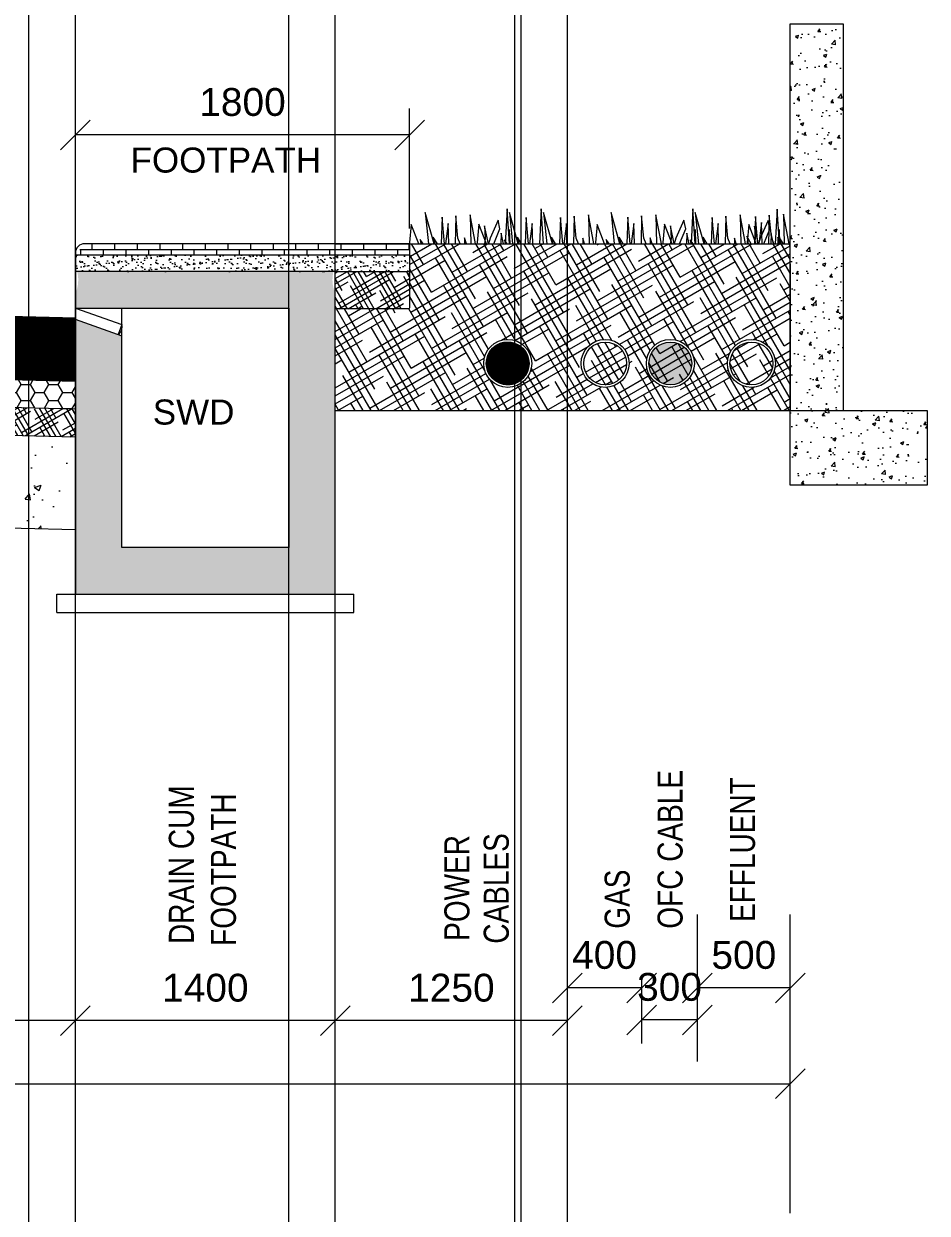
# Model space of a CAD drawing. Header units: inches. Extents: x 1863003 to 1881330, y 133141 to 515800.
# Drawn here: x 1875615 to 1880480, y 361927 to 368335 of the extents above; entities that cross this region are included whole.
import ezdxf

# ---------------------------------------------------------------- set-up
doc = ezdxf.new("R2010")
doc.units = ezdxf.units.IN
doc.header["$MEASUREMENT"] = 0
doc.layers.get('0').update_dxf_attribs({"color": 4, "linetype": 'ELEC_LINE', "lineweight": 13})
doc.layers.get('Defpoints').update_dxf_attribs({"lineweight": 13})
for name, color, linetype, lineweight in [('DIM', 7, 'Continuous', 13), ('DIMEN', 7, 'Continuous', 13), ('HATCH', 252, 'Continuous', 13)]:
    doc.layers.add(name, color=color, linetype=linetype, lineweight=lineweight)
doc.styles.add('ARIAL', font='arial.ttf')
doc.styles.get("Standard").update_dxf_attribs({"font": 'romans.shx'})
doc.linetypes.add('ELEC_LINE', pattern='A,12.7,-5.08,["EL",Standard,S=2.54,R=0,X=-2.54,Y=-1.27],-5.08', length=22.86)
doc.dimstyles.get("Standard").update_dxf_attribs({"dimtxt": 180, "dimasz": 160, "dimexe": 50, "dimexo": 50, "dimgap": 100, "dimtad": 1, "dimdec": 0, "dimzin": 0, "dimdsep": 46, "dimtxsty": 'ARIAL', "dimcen": 0.09, "dimclrd": 256, "dimclre": 256, "dimclrt": 256, "dimadec": 0, "dimazin": 0, "dimtm": 1e-09, "dimtfac": 1, "dimtdec": 0, "dimtofl": 0, "dimtmove": 0, "dimatfit": 3, "dimfxl": 0, "dimtolj": 1, "dimtzin": 0, "dimlwd": 9, "dimlwe": -1, "dimarcsym": 0})

# ---------------------------------------------------------------- blocks, each defined once
blk = doc.blocks.new('_Oblique')
at = {"color": 0, "linetype": 'ByBlock', "lineweight": -2}
blk.add_line((-0.5, -0.5), (0.5, 0.5), dxfattribs=at)
blk = doc.blocks.new('*D96')
at = {"layer": 'Defpoints', "color": 0, "ltscale": 0.02}
for p in [(1878942.303417261, 362968.5842568686), (1878942.303417261, 362791.9471490924), (1879242.303417261, 362791.9471490924)]:
    blk.add_point(p, dxfattribs=at)
at = {"layer": 'DIMEN', "ltscale": 0.02}
for p, q in [((1878942.303417261, 362841.9471490924), (1878942.303417261, 363018.5842568686)), ((1879242.303417261, 362841.9471490924), (1879242.303417261, 363018.5842568686))]:
    blk.add_line(p, q, dxfattribs=at)
at = {"layer": 'DIMEN', "lineweight": 9, "ltscale": 0.02}
blk.add_line((1879242.303417261, 362968.5842568686), (1878942.303417261, 362968.5842568686), dxfattribs=at)
at = {"layer": 'DIMEN', "lineweight": 9, "ltscale": 0.02, "xscale": 160, "yscale": 160, "zscale": 160, "rotation": 180}
blk.add_blockref('_Oblique', (1878942.303417261, 362968.5842568686), dxfattribs=at)
at = {"layer": 'DIMEN', "lineweight": 9, "ltscale": 0.02, "xscale": 160, "yscale": 160, "zscale": 160}
blk.add_blockref('_Oblique', (1879242.303417261, 362968.5842568686), dxfattribs=at)
at = {"layer": 'DIMEN', "ltscale": 0.02, "insert": (1879092.303417261, 363145.2213646449), "char_height": 150, "attachment_point": 5, "style": 'ARIAL'}
blk.add_mtext('\\A1;300', dxfattribs=at)
blk = doc.blocks.new('*D97')
at = {"layer": 'Defpoints', "color": 0, "ltscale": 0.02}
for p in [(1875892.303417261, 362964.2815070453), (1875892.303417261, 362964.2815070453), (1877292.303417261, 362964.2815070453)]:
    blk.add_point(p, dxfattribs=at)
at = {"layer": 'DIMEN', "lineweight": 9, "ltscale": 0.02}
blk.add_line((1877292.303417261, 362964.2815070453), (1875892.303417261, 362964.2815070453), dxfattribs=at)
at = {"layer": 'DIMEN', "lineweight": 9, "ltscale": 0.02, "xscale": 160, "yscale": 160, "zscale": 160, "rotation": 180}
blk.add_blockref('_Oblique', (1875892.303417261, 362964.2815070453), dxfattribs=at)
at = {"layer": 'DIMEN', "lineweight": 9, "ltscale": 0.02, "xscale": 160, "yscale": 160, "zscale": 160}
blk.add_blockref('_Oblique', (1877292.303417261, 362964.2815070453), dxfattribs=at)
at = {"layer": 'DIMEN', "ltscale": 0.02, "insert": (1876592.303417261, 363140.8674552035), "char_height": 150, "attachment_point": 5, "style": 'ARIAL'}
blk.add_mtext('\\A1;1400', dxfattribs=at)
blk = doc.blocks.new('*D98')
at = {"layer": 'Defpoints', "color": 0, "ltscale": 0.02}
for p in [(1868892.303417261, 362964.2815070453), (1868892.303417261, 362964.2815070453), (1875892.303417261, 362964.2815070453)]:
    blk.add_point(p, dxfattribs=at)
at = {"layer": 'DIMEN', "lineweight": 9, "ltscale": 0.02}
blk.add_line((1875892.303417261, 362964.2815070453), (1868892.303417261, 362964.2815070453), dxfattribs=at)
at = {"layer": 'DIMEN', "lineweight": 9, "ltscale": 0.02, "xscale": 160, "yscale": 160, "zscale": 160, "rotation": 180}
blk.add_blockref('_Oblique', (1868892.303417261, 362964.2815070453), dxfattribs=at)
at = {"layer": 'DIMEN', "lineweight": 9, "ltscale": 0.02, "xscale": 160, "yscale": 160, "zscale": 160}
blk.add_blockref('_Oblique', (1875892.303417261, 362964.2815070453), dxfattribs=at)
at = {"layer": 'DIMEN', "ltscale": 0.02, "insert": (1872392.303417261, 363140.8674552035), "char_height": 150, "attachment_point": 5, "style": 'ARIAL'}
blk.add_mtext('\\A1;7000', dxfattribs=at)
blk = doc.blocks.new('*D100')
at = {"layer": 'Defpoints', "color": 0, "ltscale": 0.02}
for p in [(1879742.303417261, 362624.0019164341), (1863742.303417261, 362446.3927759157), (1879742.303417261, 362446.3927759157)]:
    blk.add_point(p, dxfattribs=at)
at = {"layer": 'DIMEN', "ltscale": 0.02}
for p, q in [((1863742.303417261, 362496.3927759157), (1863742.303417261, 362674.0019164341)), ((1879742.303417261, 362496.3927759157), (1879742.303417261, 362674.0019164341))]:
    blk.add_line(p, q, dxfattribs=at)
at = {"layer": 'DIMEN', "lineweight": 9, "ltscale": 0.02}
blk.add_line((1863742.303417261, 362624.0019164341), (1879742.303417261, 362624.0019164341), dxfattribs=at)
at = {"layer": 'DIMEN', "lineweight": 9, "ltscale": 0.02, "xscale": 160, "yscale": 160, "zscale": 160, "rotation": 180}
blk.add_blockref('_Oblique', (1863742.303417261, 362624.0019164341), dxfattribs=at)
at = {"layer": 'DIMEN', "lineweight": 9, "ltscale": 0.02, "xscale": 160, "yscale": 160, "zscale": 160}
blk.add_blockref('_Oblique', (1879742.303417261, 362624.0019164341), dxfattribs=at)
at = {"layer": 'DIMEN', "ltscale": 0.02, "insert": (1872392.303417261, 362801.6110569525), "char_height": 150, "attachment_point": 5, "style": 'ARIAL'}
blk.add_mtext('\\A1;16000 ROW', dxfattribs=at)
blk = doc.blocks.new('*D102')
at = {"layer": 'Defpoints', "color": 0, "ltscale": 0.02}
for p in [(1878542.303417261, 363140.8674552035), (1878542.303417261, 362964.2815070453), (1878942.303417261, 362964.2815070453)]:
    blk.add_point(p, dxfattribs=at)
at = {"layer": 'DIMEN', "ltscale": 0.02}
for p, q in [((1878542.303417261, 363014.2815070453), (1878542.303417261, 363190.8674552035)), ((1878942.303417261, 363014.2815070453), (1878942.303417261, 363190.8674552035))]:
    blk.add_line(p, q, dxfattribs=at)
at = {"layer": 'DIMEN', "lineweight": 9, "ltscale": 0.02}
blk.add_line((1878942.303417261, 363140.8674552035), (1878542.303417261, 363140.8674552035), dxfattribs=at)
at = {"layer": 'DIMEN', "lineweight": 9, "ltscale": 0.02, "xscale": 160, "yscale": 160, "zscale": 160, "rotation": 180}
blk.add_blockref('_Oblique', (1878542.303417261, 363140.8674552035), dxfattribs=at)
at = {"layer": 'DIMEN', "lineweight": 9, "ltscale": 0.02, "xscale": 160, "yscale": 160, "zscale": 160}
blk.add_blockref('_Oblique', (1878942.303417261, 363140.8674552035), dxfattribs=at)
at = {"layer": 'DIMEN', "ltscale": 0.02, "insert": (1878742.303417261, 363317.4534033617), "char_height": 150, "attachment_point": 5, "style": 'ARIAL'}
blk.add_mtext('\\A1;400', dxfattribs=at)
blk = doc.blocks.new('*D103')
at = {"layer": 'Defpoints', "color": 0, "ltscale": 0.02}
for p in [(1877292.303417261, 362964.2815070453), (1877292.303417261, 362964.2815070453), (1878542.303417261, 362964.2815070453)]:
    blk.add_point(p, dxfattribs=at)
at = {"layer": 'DIMEN', "lineweight": 9, "ltscale": 0.02}
blk.add_line((1878542.303417261, 362964.2815070453), (1877292.303417261, 362964.2815070453), dxfattribs=at)
at = {"layer": 'DIMEN', "lineweight": 9, "ltscale": 0.02, "xscale": 160, "yscale": 160, "zscale": 160, "rotation": 180}
blk.add_blockref('_Oblique', (1877292.303417261, 362964.2815070453), dxfattribs=at)
at = {"layer": 'DIMEN', "lineweight": 9, "ltscale": 0.02, "xscale": 160, "yscale": 160, "zscale": 160}
blk.add_blockref('_Oblique', (1878542.303417261, 362964.2815070453), dxfattribs=at)
at = {"layer": 'DIMEN', "ltscale": 0.02, "insert": (1877917.303417261, 363140.8674552035), "char_height": 150, "attachment_point": 5, "style": 'ARIAL'}
blk.add_mtext('\\A1;1250', dxfattribs=at)
blk = doc.blocks.new('*D101')
at = {"layer": 'Defpoints', "color": 0, "ltscale": 0.02}
for p in [(1879242.303417261, 363140.8674552035), (1879242.303417261, 362964.2815070453), (1879742.303417261, 362964.2815070453)]:
    blk.add_point(p, dxfattribs=at)
at = {"layer": 'DIMEN', "ltscale": 0.02}
for p, q in [((1879242.303417261, 363014.2815070453), (1879242.303417261, 363190.8674552035)), ((1879742.303417261, 363014.2815070453), (1879742.303417261, 363190.8674552035))]:
    blk.add_line(p, q, dxfattribs=at)
at = {"layer": 'DIMEN', "lineweight": 9, "ltscale": 0.02}
blk.add_line((1879742.303417261, 363140.8674552035), (1879242.303417261, 363140.8674552035), dxfattribs=at)
at = {"layer": 'DIMEN', "lineweight": 9, "ltscale": 0.02, "xscale": 160, "yscale": 160, "zscale": 160, "rotation": 180}
blk.add_blockref('_Oblique', (1879242.303417261, 363140.8674552035), dxfattribs=at)
at = {"layer": 'DIMEN', "lineweight": 9, "ltscale": 0.02, "xscale": 160, "yscale": 160, "zscale": 160}
blk.add_blockref('_Oblique', (1879742.303417261, 363140.8674552035), dxfattribs=at)
at = {"layer": 'DIMEN', "ltscale": 0.02, "insert": (1879492.303417261, 363317.4534033617), "char_height": 150, "attachment_point": 5, "style": 'ARIAL'}
blk.add_mtext('\\A1;500', dxfattribs=at)
blk = doc.blocks.new('*D304')
at = {"layer": 'Defpoints', "color": 0, "ltscale": 0.02}
for p in [(1875892.303417261, 367735.8422981751), (1875892.303417261, 367635.1926820144), (1877692.303417261, 367635.1926820144)]:
    blk.add_point(p, dxfattribs=at)
at = {"layer": 'DIMEN', "ltscale": 0.02}
for p, q in [((1875892.303417261, 367685.1926820144), (1875892.303417261, 367785.8422981751)), ((1877692.303417261, 367685.1926820144), (1877692.303417261, 367785.8422981751))]:
    blk.add_line(p, q, dxfattribs=at)
at = {"layer": 'DIMEN', "lineweight": 9, "ltscale": 0.02}
blk.add_line((1877692.303417261, 367735.8422981751), (1875892.303417261, 367735.8422981751), dxfattribs=at)
at = {"layer": 'DIMEN', "lineweight": 9, "ltscale": 0.02, "xscale": 160, "yscale": 160, "zscale": 160, "rotation": 180}
blk.add_blockref('_Oblique', (1875892.303417261, 367735.8422981751), dxfattribs=at)
at = {"layer": 'DIMEN', "lineweight": 9, "ltscale": 0.02, "xscale": 160, "yscale": 160, "zscale": 160}
blk.add_blockref('_Oblique', (1877692.303417261, 367735.8422981751), dxfattribs=at)
at = {"layer": 'DIMEN', "ltscale": 0.02, "insert": (1876792.303417261, 367912.4282463333), "char_height": 150, "attachment_point": 5, "style": 'ARIAL'}
blk.add_mtext('\\A1;1800', dxfattribs=at)

msp = doc.modelspace()

# ---------------------------------------------------------------- hatches: boundary and pattern name
at = {"layer": 'DIM', "linetype": 'Continuous'}
h = msp.add_hatch(dxfattribs=at)
h.set_pattern_fill('AR-CONC')
h.set_pattern_definition([(49.99999999999999, (250, -145279.3910128167), (182.184668996004, -15.93908553890309), [19.05, -209.55]), (355, (250, -145279.3910128167), (-35.24342142496934, 191.0568452390351), [15.24, -167.64058417]), (100.4514447, (265.1820070000831, -145280.7192663167), (146.9412470903533, 175.1177519121951), [16.19000879999999, -178.0902445999999]), (46.18420000000001, (250, -145228.5910128167), (271.0790408921299, -42.04232793272715), [28.575, -314.325]), (96.63555760999992, (272.5899000000209, -145232.0945128167), (237.404134051503, 247.4261245977215), [24.28502314, -267.13560816]), (351.1841511700001, (250, -145228.5910128167), (237.404134064977, 247.4261245855326), [22.85996707, -251.45973192]), (21, (275.3999999999069, -145241.2910128167), (151.6143912691325, -102.2651981870876), [19.05, -209.55]), (326.0000000000001, (275.3999999999069, -145241.2910128167), (61.80202834764707, 184.1879661223193), [15.24, -167.64]), (71.45144499999999, (288.0345326000825, -145249.8131127167), (213.4164192787161, 81.92276888590524), [16.1900088, -178.0899376]), (37.50000000000001, (250, -145279.3910128167), (3.088603250591817, 84.55503887315311), [0, -165.608, 0, -170.18, 0, -168.275]), (7.499999999999999, (250, -145279.3910128167), (66.81966251030575, 100.1805748181195), [0, -97.02799999999999, 0, -161.798, 0, -64.135]), (327.5, (193.3580000000075, -145279.3910128167), (135.5905951668714, -5.728743992673444), [0, -63.5, 0, -198.12, 0, -262.89]), (317.5, (167.9580000001006, -145279.3910128167), (148.129181386018, 25.42649103333303), [0, -82.55, 0, -131.572, 0, -186.69])])
h.paths.add_polyline_path([(1880026.77256499, 368334.7524869748), (1879742.303417261, 368334.7524869748), (1879742.303417261, 367206.0195698185), (1879748.777303586, 367276.3298823889), (1879742.303417261, 367054.2701306202), (1879742.303417261, 366250.7644806104), (1880026.77256499, 366250.7644806104)])
h.paths.add_polyline_path([(1880479.828695668, 366250.7644806104), (1879742.303417261, 366250.7644806104), (1879742.303417261, 365848.3422849295), (1880479.828695668, 365848.3422849295)])
h = msp.add_hatch(dxfattribs=at)
h.set_pattern_fill('AR-BRSTD', scale=0.6)
h.set_pattern_definition([(0, (0, -145171.7805310438), (0, 40.64508), []), (90, (0, -145171.7805310438), (-60.95999999999999, 40.64508), [40.64508, -40.64508])])
h.paths.add_polyline_path([(1875892.303417261, 367089.8570163178), (1875942.303417261, 367149.8570163178), (1877692.303417261, 367149.8570163178), (1877692.303417261, 367089.8570163178)])
at = {"layer": 'DIM', "linetype": 'Continuous', "ltscale": 0.02}
h = msp.add_hatch(dxfattribs=at)
h.set_pattern_fill('HOUND', color=31, scale=600, angle=30, style=0)
h.set_pattern_definition([(29.99999999999999, (0, 150), (111.1538105676658, 107.4759526419164), [600, -300]), (120, (0, 150), (42.52404735808353, -148.6538105676658), [599.9999999999998, -299.9999999999999])])
h.paths.add_polyline_path([(1879742.303417261, 367149.8570163178), (1879571.63528039, 367149.8570163178), (1879571.075104623, 367147.8224806307), (1879570.639627439, 367149.8570163178), (1879117.999506459, 367149.8570163178), (1879117.782690672, 367149.0695501616), (1879117.614139416, 367149.8570163178), (1878301.19825132, 367149.8570163178), (1878300.981435532, 367149.0695501616), (1878300.812884276, 367149.8570163178), (1877692.303417261, 367149.8570163178), (1877692.303417261, 367007.4674980907), (1877692.303417261, 366808.4489302151, -0.4142135623730951), (1877682.303417261, 366798.4489302151), (1877292.303417261, 366798.4489302151), (1877292.303417261, 366250.7644806104), (1879742.303417261, 366250.7644806104)])
h.paths.add_polyline_path([(1878874.481868698, 366505.1601970049, -1), (1878616.041075208, 366505.1601970049, -1)], flags=16)
h.paths.add_polyline_path([(1878860.477804781, 366505.1601970049, -1), (1878630.045139126, 366505.1601970049, -1)], flags=0)
h.paths.add_polyline_path([(1878349.701728738, 366505.1601970049, -1), (1878091.260935248, 366505.1601970049, -1)], flags=16)
h.paths.add_polyline_path([(1878335.697664821, 366505.1601970049, -1), (1878105.264999165, 366505.1601970049, -1)], flags=0)
h.paths.add_polyline_path([(1879225.815088926, 366505.1601970049, -1), (1878967.374295436, 366505.1601970049, -1)], flags=16)
h.paths.add_polyline_path([(1879211.811025009, 366505.1601970049, -1), (1878981.378359353, 366505.1601970049, -1)], flags=0)
h.paths.add_polyline_path([(1879662.209458101, 366505.1601970049, -1), (1879403.768664612, 366505.1601970049, -1)], flags=16)
h.paths.add_polyline_path([(1879648.205394184, 366505.1601970049, -1), (1879417.772728529, 366505.1601970049, -1)], flags=0)
at = {"layer": 'DIM', "linetype": 'Continuous'}
h = msp.add_hatch(dxfattribs=at)
h.set_pattern_fill('AR-SAND')
h.set_pattern_definition([(37.50000000000001, (0, -145171.7805310438), (-1.600031295984046, 48.94132373293424), [0, -38.608, 0, -43.18, 0, -41.275]), (7.499999999999999, (0, -145171.7805310438), (44.95232831380027, 71.68251005683543), [0, -20.828, 0, -34.798, 0, -13.335]), (327.5, (-31.24200000008568, -145171.7805310438), (79.0992370241458, 0.1437184678545762), [0, -12.7, 0, -45.72, 0, -59.69]), (317.5, (-31.24200000008568, -145171.7805310438), (76.35564524722972, 22.29293232572163), [0, -6.35, 0, -29.972, 0, -34.29])])
h.paths.add_polyline_path([(1875892.303417261, 366999.8570163178), (1875892.303417261, 367089.8570163178), (1877692.303417261, 367089.8570163178), (1877692.303417261, 366999.8570163178)])
h = msp.add_hatch(dxfattribs=at)
h.set_pattern_fill('AR-CONC', scale=10)
h.set_pattern_definition([(49.99999999999999, (0, -145429.3910128167), (71.72601826007535, -6.275213498259511), [7.5, -82.5]), (355, (0, -145429.3910128167), (-13.8751333613, 75.21921337000119), [6, -66]), (100.45144446, (5.9771681, -145429.9139472167), (57.8508846727112, 68.94399909686294), [6.374019199999995, -70.11421119999993]), (46.18420000000001, (0, -145409.3910128167), (106.7241330671572, -16.55192807930765), [11.25, -123.75]), (96.63563549, (8.8936745, -145410.7703435167), (93.46619456742283, 97.41186007745505), [9.5610342, -105.171376]), (351.1841639899999, (0, -145409.3910128167), (93.46619450547732, 97.41186002699902), [9, -99.0000001]), (21, (10, -145414.3910128167), (59.69070521184616, -40.26188906653388), [7.5, -82.5]), (326.0000000000001, (10, -145414.3910128167), (24.33153319215817, 72.5150045046853), [6, -66]), (71.45144474, (14.9742254, -145417.7461702167), (84.02223767299711, 32.25311528063538), [6.374019000000001, -70.1142112]), (37.50000000000001, (0, -145429.3910128167), (1.215985531729067, 33.28938538313115), [0, -65.19999999999999, 0, -67, 0, -66.25]), (7.499999999999999, (0, -145429.3910128167), (26.30695374421486, 39.44117118823603), [0, -38.2, 0, -63.7, 0, -25.25]), (327.5, (-22.3, -145429.3910128167), (53.3822436172409, -2.255487173437976), [0, -25, 0, -78, 0, -103.5]), (317.5, (-32.3, -145429.3910128167), (58.31861693423862, 10.01049823323177), [0, -32.5, 0, -51.8, 0, -73.5])])
edge = h.paths.add_edge_path()
edge.add_line((1876142.303417261, 366654.0105598141), (1875892.303417261, 366742.246534545))
edge.add_line((1875892.303417261, 366742.246534545), (1875892.303417261, 365262.7084821625))
edge.add_line((1875892.303417261, 365262.7084821625), (1877292.303417261, 365262.7084821625))
edge.add_line((1877292.303417261, 365262.7084821625), (1877292.303417261, 366882.246534545))
edge.add_arc((1877459.64968594, 366955.7057642669), 182.7594924270713, 166.0201188885562, 203.6998144573978, ccw=False)
edge.add_line((1877282.303417261, 366999.8570163178), (1875902.303417261, 366999.8570163178))
edge.add_arc((1875724.957148584, 366955.705764266), 182.7594924245774, -23.699814457440596, 13.979881111921088, ccw=False)
edge.add_line((1875892.303417261, 366882.246534545), (1875892.303417261, 366802.3205778693))
edge.add_line((1875892.303417261, 366802.3205778693), (1877042.303417261, 366802.3205778693))
edge.add_line((1877042.303417261, 366802.3205778693), (1877042.303417261, 365512.7084821625))
edge.add_line((1877042.303417261, 365512.7084821625), (1876142.303417261, 365512.7084821625))
edge.add_line((1876142.303417261, 365512.7084821625), (1876142.303417261, 366654.0105598141))
edge = h.paths.add_edge_path()
edge.add_line((1868892.303417261, 366742.246534545), (1868642.303417261, 366654.0105598141))
edge.add_line((1868642.303417261, 366654.0105598141), (1868642.303417261, 365512.7084821625))
edge.add_line((1868642.303417261, 365512.7084821625), (1867742.303417261, 365512.7084821625))
edge.add_line((1867742.303417261, 365512.7084821625), (1867742.303417261, 366802.3205778693))
edge.add_line((1867742.303417261, 366802.3205778693), (1868892.303417261, 366802.3205778693))
edge.add_line((1868892.303417261, 366802.3205778693), (1868892.303417261, 366882.246534545))
edge.add_arc((1869099.940649027, 366972.394827618), 226.3623969641322, 164.0402062105401, 203.4686763534831, ccw=False)
edge.add_line((1868882.303417261, 367034.6360527721), (1867502.303417261, 367034.6360527721))
edge.add_arc((1867284.666185495, 366972.394827618), 226.3623969641368, -23.46867635348309, 15.959793789459923, ccw=False)
edge.add_line((1867492.303417261, 366882.246534545), (1867492.303417261, 365262.7084821625))
edge.add_line((1867492.303417261, 365262.7084821625), (1868892.303417261, 365262.7084821625))
edge.add_line((1868892.303417261, 365262.7084821625), (1868892.303417261, 366742.246534545))
at = {"layer": 'DIM', "linetype": 'Continuous', "ltscale": 0.02}
h = msp.add_hatch(dxfattribs=at)
h.set_pattern_fill('HOUND', color=130, scale=400, angle=30, style=0)
h.set_pattern_definition([(29.99999999999999, (0, -145171.7805310438), (74.10254037844388, 71.65063509461096), [400, -200]), (120, (0, -145171.7805310438), (28.34936490538902, -99.10254037844388), [399.9999999999995, -199.9999999999998])])
h.paths.add_polyline_path([(1877292.303417261, 366799.8570163179), (1877292.303417261, 366999.8570163178), (1877692.303417261, 366999.8570163178), (1877692.303417261, 366971.0198860472), (1877692.303417261, 366799.8570163178)])
at = {"layer": 'DIM', "linetype": 'Continuous'}
h = msp.add_hatch(dxfattribs=at)
h.set_pattern_fill('ANSI31')
h.set_pattern_definition([(45, (0, 150), (-0.08838834764831845, 0.08838834764831845), [])])
h.paths.add_polyline_path([(1878105.264999165, 366505.1601970049, 1), (1878335.697664821, 366505.1601970049, 1)])
h = msp.add_hatch(color=7, dxfattribs=at)
h.dxf.hatch_style = 1
h.paths.add_polyline_path([(1878981.378359353, 366505.1601970049, 1), (1879211.811025009, 366505.1601970049, 1)])
at = {"layer": 'DIM', "linetype": 'Continuous', "ltscale": 0.02}
h = msp.add_hatch(dxfattribs=at)
h.set_pattern_fill('HONEY', color=31, scale=400, style=0)
h.set_pattern_definition([(0, (0, -145429.3910128167), (75, 43.30127018922193), [50, -100]), (120, (0, -145429.3910128167), (-74.99999999999997, 43.30127018922194), [49.99999999999999, -99.99999999999997]), (59.99999999999999, (0, -145429.3910128167), (1.665334536937735e-14, 86.60254037844388), [-100, 50])])
h.paths.add_polyline_path([(1872392.303417261, 366497.2838735734), (1872392.303417261, 366347.2369703591), (1875892.303417261, 366259.7037991512), (1875892.303417261, 366409.7507023655)])
h = msp.add_hatch(dxfattribs=at)
h.set_pattern_fill('HOUND', color=130, scale=400, angle=30, style=0)
h.set_pattern_definition([(29.99999999999999, (0, -145429.3910128167), (74.10254037844388, 71.65063509461096), [400, -200]), (120, (0, -145429.3910128167), (28.34936490538902, -99.10254037844388), [399.9999999999999, -199.9999999999999])])
h.paths.add_polyline_path([(1872392.303417261, 366347.2369703591), (1872392.303417261, 366197.1900671448), (1875892.303417261, 366109.6568959369), (1875892.303417261, 366259.7037991512)])
h = msp.add_hatch(dxfattribs=at)
h.set_pattern_fill('AR-CONC', scale=50, style=0)
h.set_pattern_definition([(49.99999999999999, (0, -145429.3910128167), (358.6300913003767, -31.37606749129755), [37.5, -412.5]), (355, (0, -145429.3910128167), (-69.3756668065, 376.0960668500059), [30, -330]), (100.45144446, (29.8858405, -145432.0056848167), (289.254423363556, 344.7199954843147), [31.87009599999999, -350.5710559999999]), (46.18420000000001, (0, -145329.3910128167), (533.6206653357862, -82.75964039653827), [56.25, -618.75]), (96.63563549, (44.4683725, -145336.2876663167), (467.3309728371142, 487.0593003872752), [47.805171, -525.8568799999999]), (351.1841639899999, (0, -145329.3910128167), (467.3309725273866, 487.0593001349951), [45, -495.0000004999999]), (21, (50, -145354.3910128167), (298.4535260592309, -201.3094453326694), [37.5, -412.5]), (326.0000000000001, (50, -145354.3910128167), (121.6576659607909, 362.5750225234265), [30, -330]), (71.45144474, (74.871127, -145371.1667998167), (420.1111883649855, 161.2655764031769), [31.870095, -350.571056]), (37.50000000000001, (0, -145429.3910128167), (6.079927658645334, 166.4469269156558), [0, -326, 0, -335, 0, -331.25]), (7.499999999999999, (0, -145429.3910128167), (131.5347687210743, 197.2058559411801), [0, -191, 0, -318.5, 0, -126.25]), (327.5, (-111.5, -145429.3910128167), (266.9112180862045, -11.27743586718988), [0, -125, 0, -390, 0, -517.5]), (317.5, (-161.5, -145429.3910128167), (291.5930846711931, 50.05249116615887), [0, -162.5, 0, -259, 0, -367.5])])
h.paths.add_polyline_path([(1875892.303417261, 366109.6568959369), (1872392.303417261, 366197.1900671448), (1872392.303417261, 365697.0337230972), (1875892.303417261, 365609.5005518893)])
at = {"layer": 'HATCH', "linetype": 'Continuous', "ltscale": 0.02}
h = msp.add_hatch(dxfattribs=at)
h.set_pattern_fill('ANSI31', color=141, scale=10)
h.set_pattern_definition([(45, (0, -145429.3910128167), (-0.8838834764831844, 0.8838834764831844), [])])
h.paths.add_polyline_path([(1875892.303417261, 366742.246534545), (1875892.303417261, 366749.8570163178), (1872392.303417261, 366837.3901875257), (1872392.303417261, 366497.2838735734), (1875892.303417261, 366409.7507023655)])

# ---------------------------------------------------------------- linework, layer by layer
at = {"color": 7, "linetype": 'Continuous', "ltscale": 0.02}
msp.add_line((1877292.303417261, 365262.7084821625), (1877292.303417261, 366999.8570163178), dxfattribs=at)
at = {"color": 8, "linetype": 'Continuous', "ltscale": 0.02}
for p in [(1875642.303417261, 502880.9297705453), (1875642.303417261, 502880.9297705453), (1875892.303417261, 502880.9297705453), (1877042.303417261, 502880.9297705453), (1877292.303417261, 500369.9108982697), (1878259.153346671, 500590.1132772009), (1878293.434488517, 500590.1132772009), (1878542.303417261, 500369.9108982697)]:
    msp.add_xline(p, (0, 1), dxfattribs=at)
at = {"color": 66, "linetype": 'Continuous', "lineweight": 9, "ltscale": 0.25, "flags": 128}
for points in [[(1877824.641751515, 367149.8570163178), (1877776.621578022, 367318.8858591362), (1877794.079626116, 367149.8570163178)], [(1877965.197436905, 367149.8570163178), (1877952.875809246, 367180.3469890875), (1877941.206626223, 367300.0261635284), (1877938.16660175, 367149.8570163178)], [(1878047.772932856, 367149.8570163178), (1878018.535528083, 367305.8811464139), (1878021.597947796, 367149.8570163178)], [(1878229.916271246, 367149.8570163178), (1878217.403830642, 367337.4866076083), (1878207.757765249, 367149.8570163178)], [(1878277.579879806, 367149.8570163178), (1878229.913991974, 367317.6387896053), (1878247.243237199, 367149.8570163178)], [(1878413.642767376, 367149.8570163178), (1878401.130326773, 367337.4866076083), (1878391.484261379, 367149.8570163178)], [(1878461.306375936, 367149.8570163178), (1878413.640488104, 367317.6387896053), (1878430.96973333, 367149.8570163178)], [(1878601.712380436, 367149.8570163178), (1878589.894719329, 367179.0999195566), (1878578.225536305, 367298.7790939974), (1878575.21075751, 367149.8570163178)], [(1878684.558154234, 367149.8570163178), (1878655.554438165, 367304.6340768829), (1878658.592380573, 367149.8570163178)], [(1878825.169502785, 367149.8570163178), (1878777.149329292, 367318.8858591362), (1878794.607377387, 367149.8570163178)], [(1878965.725188175, 367149.8570163178), (1878953.403560517, 367180.3469890875), (1878941.734377494, 367300.0261635284), (1878938.69435302, 367149.8570163178)], [(1879048.300684126, 367149.8570163178), (1879019.063279353, 367305.8811464139), (1879022.125699066, 367149.8570163178)], [(1879230.444022516, 367149.8570163178), (1879217.931581912, 367337.4866076083), (1879208.285516519, 367149.8570163178)], [(1879278.107631076, 367149.8570163178), (1879230.441743244, 367317.6387896053), (1879247.77098847, 367149.8570163178)], [(1879418.513635576, 367149.8570163178), (1879406.695974468, 367179.0999195566), (1879395.026791445, 367298.7790939974), (1879392.012012649, 367149.8570163178)], [(1879501.359409374, 367149.8570163178), (1879472.355693305, 367304.6340768829), (1879475.393635712, 367149.8570163178)], [(1879654.430433323, 367149.8570163178), (1879640.502200934, 367184.322546199), (1879628.833017912, 367304.0017206398), (1879625.712512253, 367149.8570163178)], [(1879683.653273235, 367149.8570163178), (1879671.223995864, 367336.2395380774), (1879661.642042502, 367149.8570163178)], [(1879736.144305287, 367149.8570163178), (1879706.161919771, 367309.8567035252), (1879709.302371161, 367149.8570163178)], [(1877742.175465496, 367149.8570163178), (1877701.603092668, 367253.2435231459), (1877692.075951675, 367155.8659407378), (1877691.725417987, 367149.8570163178)], [(1877880.310766656, 367149.8570163178), (1877867.049561621, 367292.7644215449), (1877862.146527062, 367149.8570163178)], [(1877902.680816021, 367149.8570163178), (1877899.608687121, 367259.3519313985), (1877885.162685002, 367149.8570163178)], [(1878106.173699077, 367149.8570163178), (1878065.111933856, 367254.4905926768), (1878055.584792863, 367157.1130102688), (1878055.161510734, 367149.8570163178)], [(1878145.836682451, 367149.8570163178), (1878178.730880429, 367230.2028710573), (1878168.832990518, 367277.0608727481), (1878125.905138543, 367180.4867229552), (1878117.254939401, 367149.0695501616), (1878096.541249105, 367245.8432588397), (1878099.612958762, 367178.5115284078), (1878094.908433015, 367149.8570163178)], [(1878333.48745781, 367149.8570163178), (1878320.341975573, 367291.5173520138), (1878315.481726935, 367149.8570163178)], [(1878355.9382406, 367149.8570163178), (1878352.901101073, 367258.1048618676), (1878338.619628686, 367149.8570163178)], [(1878517.21395394, 367149.8570163178), (1878504.068471703, 367291.5173520138), (1878499.208223066, 367149.8570163178)], [(1878539.664736731, 367149.8570163178), (1878536.627597203, 367258.1048618676), (1878522.346124816, 367149.8570163178)], [(1878742.703216766, 367149.8570163178), (1878702.130843938, 367253.2435231459), (1878692.603702945, 367155.8659407378), (1878692.253169257, 367149.8570163178)], [(1878880.838517926, 367149.8570163178), (1878867.577312891, 367292.7644215449), (1878862.674278332, 367149.8570163178)], [(1878903.208567291, 367149.8570163178), (1878900.136438391, 367259.3519313985), (1878885.690436272, 367149.8570163178)], [(1879106.701450347, 367149.8570163178), (1879065.639685126, 367254.4905926768), (1879056.112544133, 367157.1130102688), (1879055.689262004, 367149.8570163178)], [(1879146.364433722, 367149.8570163178), (1879179.258631699, 367230.2028710573), (1879169.360741788, 367277.0608727481), (1879126.432889813, 367180.4867229552), (1879117.782690672, 367149.0695501616), (1879097.069000375, 367245.8432588397), (1879100.140710032, 367178.5115284078), (1879095.436184285, 367149.8570163178)], [(1879334.01520908, 367149.8570163178), (1879320.869726843, 367291.5173520138), (1879316.009478206, 367149.8570163178)], [(1879356.465991871, 367149.8570163178), (1879353.428852343, 367258.1048618676), (1879339.147379956, 367149.8570163178)], [(1879559.504471906, 367149.8570163178), (1879518.932099078, 367253.2435231459), (1879509.404958085, 367155.8659407378), (1879509.054424396, 367149.8570163178)], [(1879600.167407331, 367149.857016318), (1879632.551045651, 367228.9558015264), (1879622.653155739, 367275.8138032171), (1879579.725303765, 367179.2396534244), (1879571.075104623, 367147.8224806307), (1879550.361414327, 367244.5961893087), (1879553.433123984, 367177.2644588768), (1879548.933343329, 367149.8570163178)], [(1879568.306073292, 367149.8570163178), (1879554.675953309, 367296.7399786562), (1879549.636520683, 367149.8570163178)], [(1879590.418751006, 367149.8570163178), (1879587.235078809, 367263.3274885099), (1879572.264569168, 367149.8570163178)], [(1877766.059768287, 367149.8570163178), (1877749.929336263, 367172.6399159717), (1877753.310621029, 367149.8570163178)], [(1877841.761596863, 367149.8570163178), (1877819.931974608, 367185.9146332467), (1877827.525132687, 367149.8570163178)], [(1877998.394085657, 367149.8570163178), (1877987.759503654, 367181.1626732557), (1877987.907390419, 367149.8570163178)], [(1878197.881736758, 367149.8570163178), (1878185.3625551, 367206.5079104399), (1878183.753580516, 367149.8570163178)], [(1878218.469249399, 367149.8570163178), (1878203.221750215, 367171.3928464407), (1878206.417953307, 367149.8570163178)], [(1878227.599062225, 367184.6045923764), (1878229.109315277, 367227.3859106858), (1878231.23293111, 367149.8570163178)], [(1878294.299023128, 367149.8570163178), (1878273.22438856, 367184.6675637158), (1878280.554933718, 367149.8570163178)], [(1878478.025519259, 367149.8570163178), (1878456.950884691, 367184.6675637158), (1878464.281429848, 367149.8570163178)], [(1878634.989364214, 367149.8570163178), (1878624.778413736, 367179.9156037248), (1878624.920409391, 367149.8570163178)], [(1878766.587519557, 367149.8570163178), (1878750.457087533, 367172.6399159717), (1878753.8383723, 367149.8570163178)], [(1878842.289348133, 367149.8570163178), (1878820.459725878, 367185.9146332467), (1878828.052883957, 367149.8570163178)], [(1878998.921836927, 367149.8570163178), (1878988.287254924, 367181.1626732557), (1878988.435141689, 367149.8570163178)], [(1879198.409488028, 367149.8570163178), (1879185.89030637, 367206.5079104399), (1879184.281331786, 367149.8570163178)], [(1879218.997000669, 367149.8570163178), (1879203.749501485, 367171.3928464407), (1879206.945704577, 367149.8570163178)], [(1879228.126813495, 367184.6045923764), (1879229.637066547, 367227.3859106858), (1879231.760682381, 367149.8570163178)], [(1879294.826774398, 367149.8570163178), (1879273.75213983, 367184.6675637158), (1879281.082684988, 367149.8570163178)], [(1879451.790619354, 367149.8570163178), (1879441.579668876, 367179.9156037248), (1879441.72166453, 367149.8570163178)], [(1879531.79482842, 367149.8570163178), (1879507.558366296, 367189.8901903582), (1879515.98871319, 367149.8570163178)], [(1879651.426314273, 367149.8570163178), (1879639.182720322, 367205.260840909), (1879637.609164475, 367149.8570163178)], [(1879687.370980488, 367149.8570163178), (1879675.385895342, 367185.1382303671), (1879675.552562492, 367149.8570163178)], [(1879681.419227447, 367183.3575228455), (1879682.929480498, 367226.1388411548), (1879685.018937499, 367149.8570163178)], [(1879706.500878677, 367149.8570163177), (1879687.555727951, 367176.615473083), (1879691.527038171, 367149.8570163178)]]:
    msp.add_lwpolyline(points, dxfattribs=at)
at = {"color": 7, "linetype": 'Continuous', "ltscale": 0.02}
msp.add_lwpolyline([(1877692.303417261, 367149.8570163178), (1875942.303417261, 367149.8570163178, 0.4142135623730951), (1875892.303417261, 367099.8570163178), (1875892.303417261, 365262.7084821625)], format="xyb", dxfattribs=at)
for points in [[(1877292.303417261, 366999.8570163178), (1875892.303417261, 366999.8570163178)], [(1875892.303417261, 366802.3205778693), (1877042.303417261, 366802.3205778693)], [(1877042.303417261, 366802.3205778693), (1877042.303417261, 365512.7084821625), (1876142.303417261, 365512.7084821625), (1876142.303417261, 366802.3205778693)], [(1875792.303417261, 365162.7084821625), (1875792.303417261, 365262.7084821625)], [(1875792.303417261, 365262.7084821625), (1877392.303417261, 365262.7084821625)], [(1877392.303417261, 365162.7084821625), (1877392.303417261, 365262.7084821625)], [(1875792.303417261, 365162.7084821625), (1877392.303417261, 365162.7084821625)]]:
    msp.add_lwpolyline(points, dxfattribs=at)
at = {"color": 6, "linetype": 'Continuous', "ltscale": 0.02}
for points in [[(1872392.303417261, 366837.3901875257), (1875892.303417261, 366749.8570163178)], [(1872392.303417261, 366497.2838735734), (1875892.303417261, 366409.7507023655)], [(1872392.303417261, 366347.2369703591), (1875892.303417261, 366259.7037991512)], [(1872392.303417261, 366197.1900671448), (1875892.303417261, 366109.6568959369)], [(1872379.802587377, 365697.3463623207), (1875892.303417261, 365609.5005518893), (1875892.303417261, 365692.246534545)]]:
    msp.add_lwpolyline(points, dxfattribs=at)
at = {"color": 8, "linetype": 'Continuous', "ltscale": 0.02}
for points in [[(1875892.303417261, 362744.079128114), (1875892.303417261, 363536.4390196409)], [(1877292.303417261, 362744.079128114), (1877292.303417261, 363536.4390196409)], [(1878542.303417261, 362744.079128114), (1878542.303417261, 363536.4390196409)], [(1879242.303417261, 362744.079128114), (1879242.303417261, 363536.4390196409)], [(1879742.303417261, 361926.905574562), (1879742.303417261, 363536.4390196409)]]:
    msp.add_lwpolyline(points, dxfattribs=at)
at = {"layer": 'DIM', "color": 7, "linetype": 'Continuous'}
for points in [[(1879742.303417261, 366250.7644806104), (1879742.303417261, 368334.7524869748), (1880026.77256499, 368334.7524869748), (1880026.77256499, 366250.7644806104)], [(1875892.303417261, 367089.8570163178), (1877692.303417261, 367089.8570163178)], [(1879742.303417261, 367042.246534545), (1879742.303417261, 366250.7644806104)], [(1877292.303417261, 366999.8570163178), (1877692.303417261, 366999.8570163178)], [(1875892.303417261, 366802.3205778693), (1876142.303417261, 366714.0846031384)], [(1875890.398979853, 366742.9186941089), (1876142.303417261, 366654.0105598141)], [(1876142.303417261, 366714.0846031384), (1876123.449296604, 366660.6650066694)], [(1877292.303417261, 366250.7644806104), (1879992.303417261, 366250.7644806104)], [(1879742.303417261, 366250.7644806104), (1880479.828695668, 366250.7644806104), (1880479.828695668, 365848.3422849295), (1879742.303417261, 365848.3422849295), (1879742.303417261, 366250.7644806104)]]:
    msp.add_lwpolyline(points, dxfattribs=at)
at = {"layer": 'DIM', "color": 8, "linetype": 'Continuous'}
for points in [[(1877692.303417261, 367232.1129500663), (1877692.303417261, 367878.2318164022)], [(1875892.303417261, 367090.0482399195), (1875892.303417261, 367736.1671062554)]]:
    msp.add_lwpolyline(points, dxfattribs=at)
at = {"layer": 'DIM', "color": 83, "linetype": 'Continuous'}
msp.add_lwpolyline([(1877292.303417261, 367149.8570163178), (1879742.303417261, 367149.8570163178)], dxfattribs=at)
at = {"layer": 'DIM', "color": 7, "linetype": 'Continuous'}
msp.add_lwpolyline([(1877692.303417261, 367149.8570163178), (1877692.303417261, 366808.4489302151, -0.4142135623730951), (1877682.303417261, 366798.4489302151), (1877292.303417261, 366798.4489302151)], format="xyb", dxfattribs=at)
for centre, radius in [((1878220.481331993, 366505.1601970049), 129.2203967447354), ((1878220.481331993, 366505.1601970049), 115.2163328276442), ((1879096.594692181, 366505.1601970049), 129.2203967447354), ((1879096.594692181, 366505.1601970049), 115.2163328276442)]:
    msp.add_circle(centre, radius, dxfattribs=at)
at = {"layer": 'DIM', "color": 4, "linetype": 'Continuous'}
for centre, radius in [((1878745.261471953, 366505.1601970049), 129.2203967447354), ((1878745.261471953, 366505.1601970049), 115.2163328276442), ((1879532.989061357, 366505.1601970049), 129.2203967447354), ((1879532.989061357, 366505.1601970049), 115.2163328276442)]:
    msp.add_circle(centre, radius, dxfattribs=at)
at = {"layer": 'DIM', "color": 7, "linetype": 'Continuous'}
msp.add_arc((1876093.608651007, 366701.2341021348), 50.36184703248711, 306.3363843024243, 14.7832686189516, dxfattribs=at)

# ---------------------------------------------------------------- texts
at = {"layer": 'DIMEN', "linetype": 'Continuous', "style": 'ARIAL'}
for s, p in [('FOOTPATH', (1876189.279645382, 367533.1069879588)), ('SWD', (1876309.038733776, 366175.5873202739))]:
    msp.add_text(s, height=135, dxfattribs=at).set_placement(p)
at = {"layer": 'DIMEN', "linetype": 'Continuous', "style": 'ARIAL', "width": 0.8}
for s, p in [('OFC CABLE', (1879162.530583704, 363459.9386655412)), ('EFFLUENT', (1879552.378417675, 363496.0193503515)), ('DRAIN CUM', (1876530.509199147, 363377.04391419)), ('FOOTPATH', (1876757.000226287, 363366.9913343585)), ('CABLES', (1878226.388752215, 363378.8840863921)), ('POWER', (1878014.430735688, 363394.2250425306)), ('GAS', (1878877.756850328, 363459.7328595392))]:
    msp.add_text(s, height=135, rotation=90, dxfattribs=at).set_placement(p)

# ---------------------------------------------------------------- dimensions: what is measured, and where the dimension line sits
at = {"layer": 'DIMEN', "ltscale": 0.02}
for p1, p2, distance, picture, middle in [((1877692.303417261, 367635.1926820144), (1875892.303417261, 367635.1926820144), -100.64961616066284, '*D304', (1876792.303417261, 367912.4282463333)), ((1875892.303417261, 362964.2815070453), (1868892.303417261, 362964.2815070453), 0, '*D98', (1872392.303417261, 363140.8674552035)), ((1877292.303417261, 362964.2815070453), (1875892.303417261, 362964.2815070453), 0, '*D97', (1876592.303417261, 363140.8674552035)), ((1878542.303417261, 362964.2815070453), (1877292.303417261, 362964.2815070453), 0, '*D103', (1877917.303417261, 363140.8674552035))]:
    dim = msp.add_aligned_dim(p1=p1, p2=p2, distance=distance, dimstyle='Standard', override={"dimtxt": 150, "dimblk1": 'Oblique', "dimblk2": 'Oblique', "dimsah": 1}, dxfattribs=at)
    dim.commit()
    dim.dimension.update_dxf_attribs({"geometry": picture, "text_midpoint": middle})
for base, p1, p2, picture, middle in [((1878542.303417261, 363140.8674552035), (1878942.303417261, 362964.2815070453), (1878542.303417261, 362964.2815070453), '*D102', (1878742.303417261, 363140.8674552035)), ((1879242.303417261, 363140.8674552035), (1879742.303417261, 362964.2815070453), (1879242.303417261, 362964.2815070453), '*D101', (1879492.303417261, 363140.8674552035)), ((1878942.303417261, 362968.5842568686), (1879242.303417261, 362791.9471490924), (1878942.303417261, 362791.9471490924), '*D96', (1879092.303417261, 362968.5842568686))]:
    dim = msp.add_linear_dim(base=base, p1=p1, p2=p2, angle=180, dimstyle='Standard', override={"dimtxt": 150, "dimblk1": 'Oblique', "dimblk2": 'Oblique', "dimsah": 1}, dxfattribs=at)
    dim.commit()
    dim.dimension.update_dxf_attribs({"geometry": picture, "text_midpoint": middle, "dimtype": 161})
dim = msp.add_linear_dim(base=(1879742.303417261, 362624.0019164341), p1=(1863742.303417261, 362446.3927759157), p2=(1879742.303417261, 362446.3927759157), angle=0, text='<> ROW', dimstyle='Standard', override={"dimtxt": 150, "dimblk1": 'Oblique', "dimblk2": 'Oblique', "dimsah": 1}, dxfattribs=at)
dim.commit()
dim.dimension.update_dxf_attribs({"geometry": '*D100', "text_midpoint": (1872392.303417261, 362624.0019164341), "dimtype": 161})

doc.saveas('drawing.dxf')
